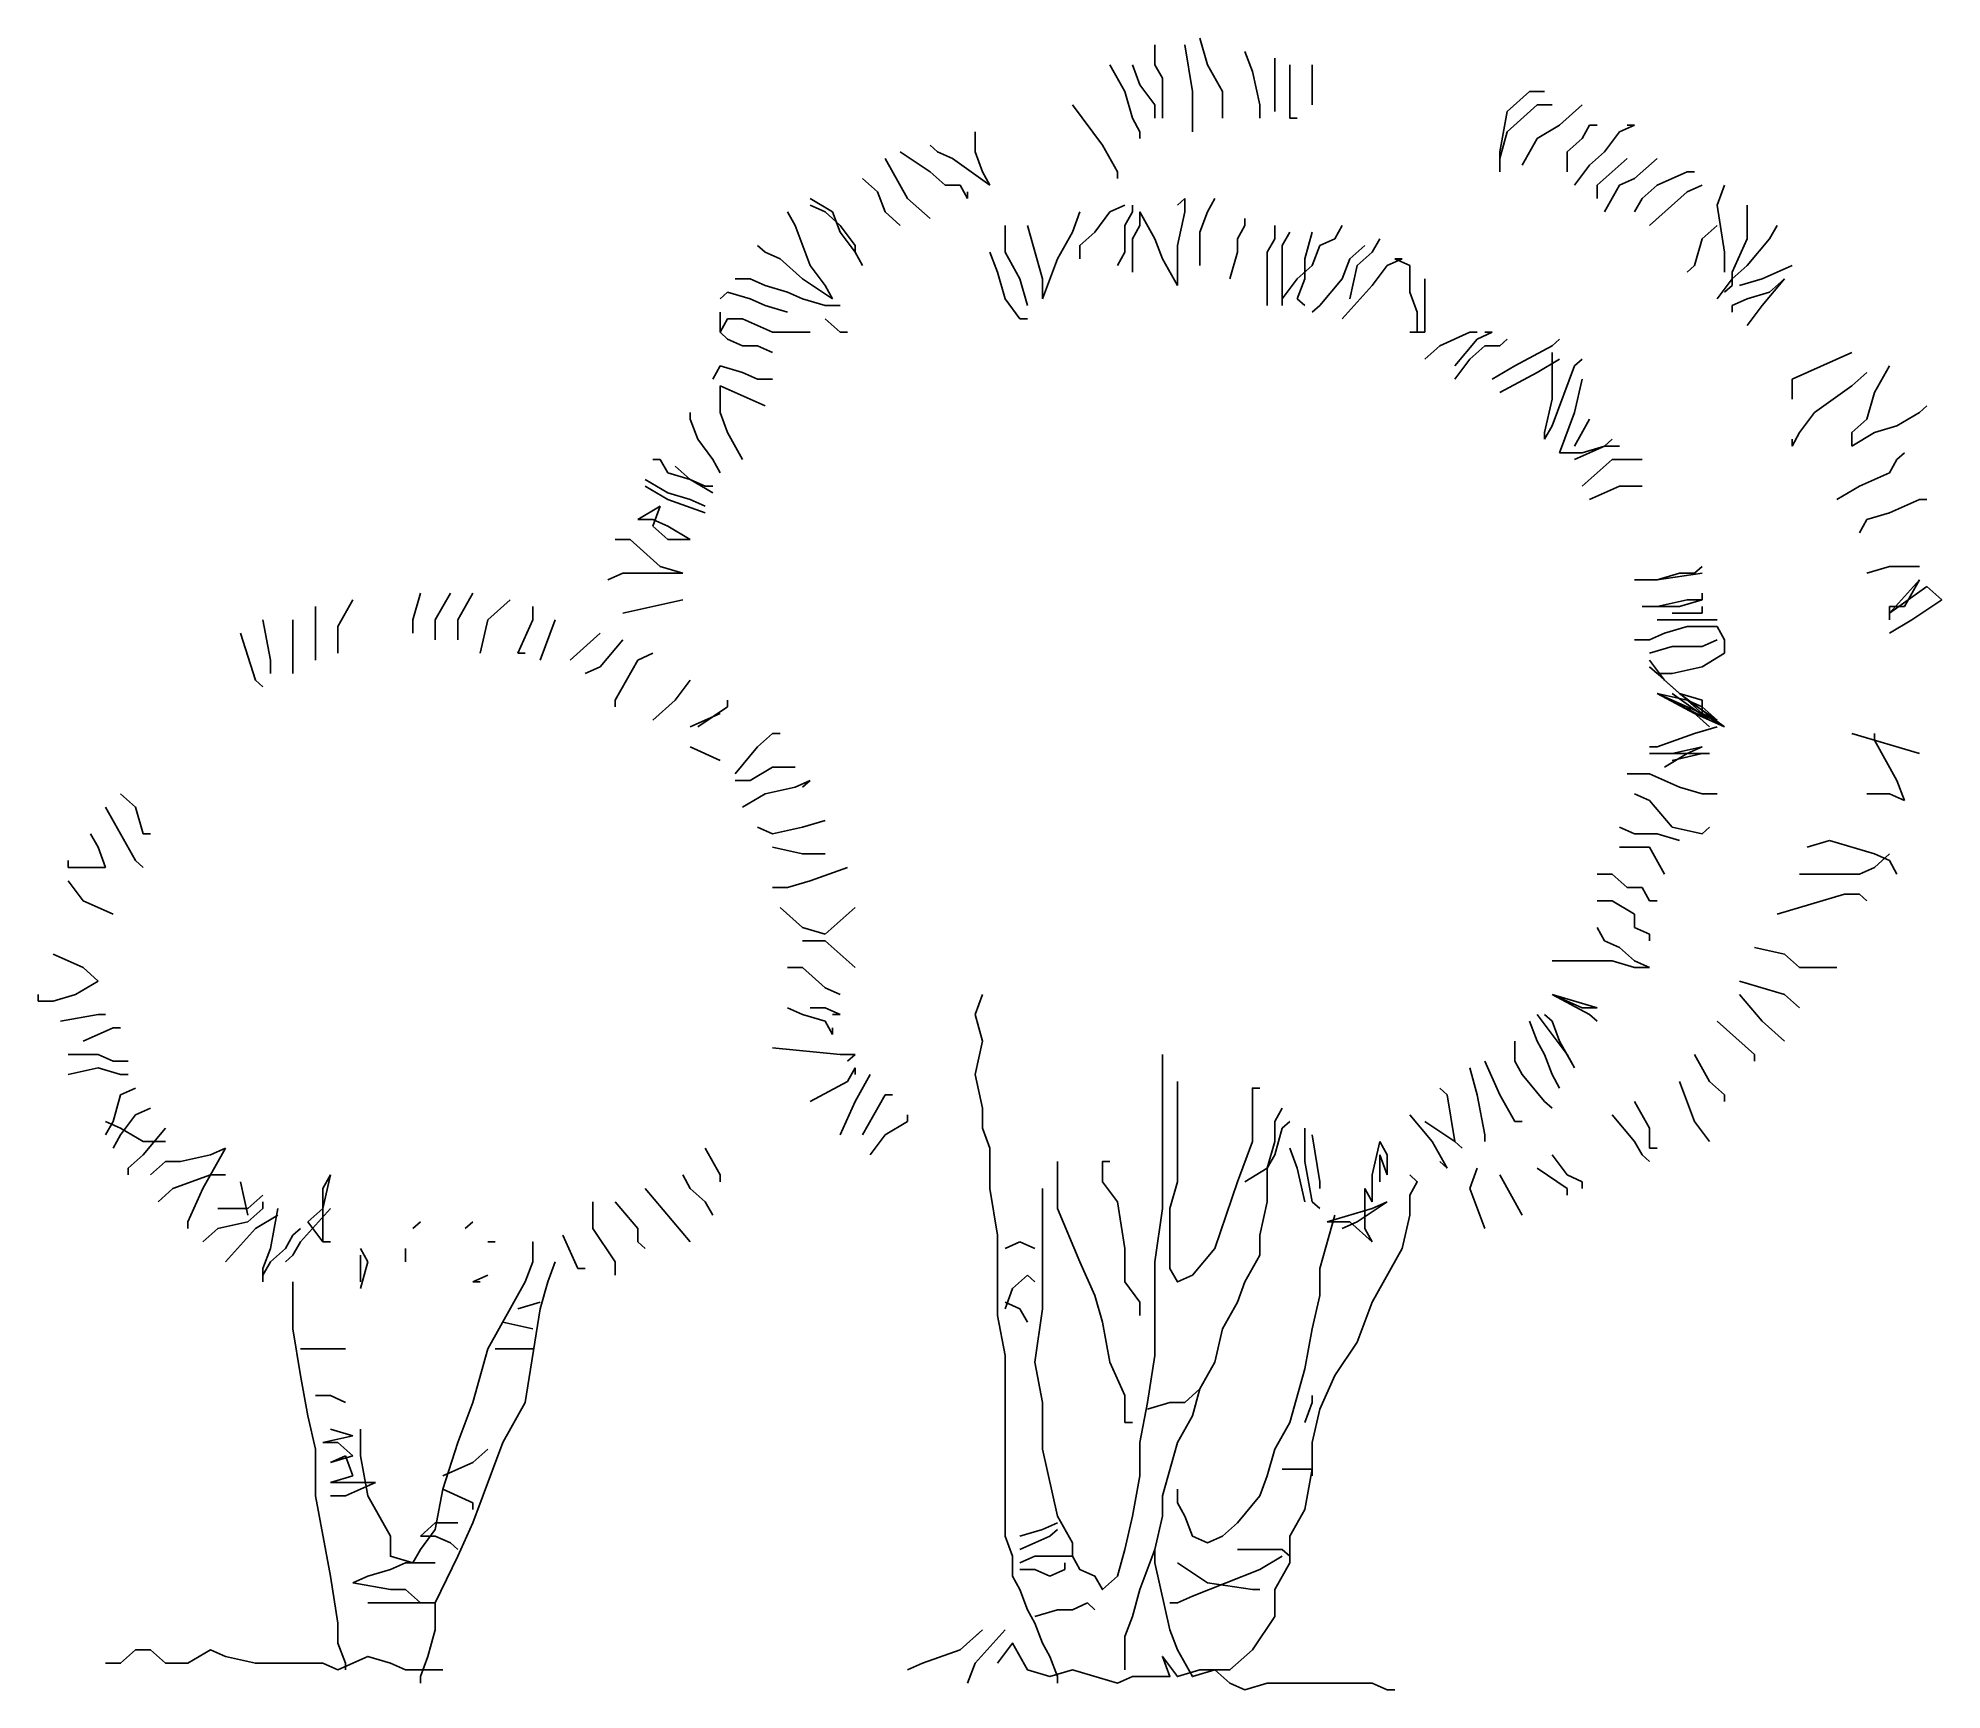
# Model space of a CAD drawing. Extents: x -0.269 to 0.533, y -0.007 to 0.688.
import ezdxf

# ---------------------------------------------------------------- set-up
doc = ezdxf.new("R2010")
doc.units = 0
doc.header["$LTSCALE"] = 100
doc.header["$MEASUREMENT"] = 0
doc.layers.add('ESC-50', color=1, linetype='CONTINUOUS')
doc.layers.add('P-ARVORE', color=2, linetype='CONTINUOUS')

msp = doc.modelspace()

# ---------------------------------------------------------------- linework, layer by layer
at = {"layer": 'ESC-50'}
for p, q in [((0.13846, 0.17875), (0.14477, 0.18157)), ((0.14477, 0.18157), (0.15108, 0.17875)), ((0.13846, 0.15341), (0.14161, 0.16186)), ((0.14161, 0.16186), (0.14792, 0.16749)), ((0.14792, 0.16749), (0.15108, 0.16468)), ((-0.06665, 0.15341), (-0.05719, 0.15623)), ((0.13846, 0.15623), (0.14477, 0.15341)), ((0.14477, 0.15341), (0.14792, 0.14778)), ((-0.07297, 0.14778), (-0.06034, 0.14496)), ((-0.15816, 0.13652), (-0.13923, 0.13652)), ((-0.13923, 0.13652), (-0.14239, 0.13652)), ((-0.07612, 0.13652), (-0.06034, 0.13652)), ((-0.15185, 0.11681), (-0.14554, 0.11681)), ((-0.14554, 0.11681), (-0.13923, 0.11399)), ((0.19841, 0.11117), (0.20788, 0.11399)), ((0.20788, 0.11399), (0.21419, 0.11399)), ((0.21419, 0.11399), (0.2205, 0.11962)), ((0.26468, 0.10554), (0.26783, 0.11399)), ((0.26783, 0.11399), (0.26783, 0.11681)), ((-0.1487, 0.09709), (-0.13608, 0.09991)), ((-0.14239, 0.09709), (-0.1487, 0.09709)), ((-0.13608, 0.09991), (-0.14554, 0.10273)), ((-0.13608, 0.09146), (-0.14239, 0.09709)), ((-0.14554, 0.08865), (-0.13608, 0.09146)), ((-0.13923, 0.09146), (-0.14554, 0.08865)), ((-0.13608, 0.08301), (-0.13923, 0.09146)), ((-0.09821, 0.08301), (-0.08559, 0.08865)), ((-0.08559, 0.08865), (-0.07928, 0.09428)), ((-0.14554, 0.0802), (-0.13608, 0.08301)), ((-0.12661, 0.0802), (-0.14554, 0.0802)), ((-0.13923, 0.07457), (-0.12661, 0.0802)), ((-0.14554, 0.07457), (-0.13923, 0.07457)), ((-0.09821, 0.07738), (-0.08559, 0.07175)), ((-0.08559, 0.07175), (-0.08559, 0.06894)), ((-0.10768, 0.05767), (-0.10137, 0.0633)), ((-0.10768, 0.05767), (-0.10137, 0.05767)), ((-0.10137, 0.0633), (-0.0919, 0.0633)), ((-0.10137, 0.05767), (-0.09505, 0.05486)), ((0.14477, 0.05767), (0.15423, 0.06049)), ((0.14477, 0.05204), (0.15739, 0.05767)), ((0.15423, 0.06049), (0.16054, 0.0633)), ((0.15739, 0.05767), (0.16054, 0.06049)), ((-0.09505, 0.05486), (-0.0919, 0.05204)), ((0.14477, 0.04641), (0.15108, 0.04922)), ((0.15108, 0.04922), (0.16686, 0.04922)), ((0.23628, 0.05204), (0.25521, 0.05204)), ((-0.12976, 0.04078), (-0.13608, 0.03796)), ((-0.1203, 0.04359), (-0.12976, 0.04078)), ((-0.11399, 0.04641), (-0.1203, 0.04359)), ((-0.10137, 0.04641), (-0.11399, 0.04641)), ((0.14477, 0.04359), (0.15108, 0.04359)), ((0.15108, 0.04359), (0.15739, 0.04078)), ((0.15739, 0.04078), (0.1637, 0.04359)), ((0.1637, 0.04359), (0.1637, 0.04641)), ((0.24574, 0.04359), (0.21734, 0.03233)), ((-0.13608, 0.03796), (-0.1203, 0.03514)), ((-0.1203, 0.03514), (-0.11399, 0.03514)), ((-0.11399, 0.03514), (-0.10768, 0.02951)), ((0.22366, 0.03796), (0.24259, 0.03514)), ((0.24259, 0.03514), (0.24574, 0.03514)), ((-0.10137, 0.02951), (-0.12976, 0.02951)), ((-0.10768, 0.02951), (-0.10137, 0.02951)), ((0.15108, 0.02388), (0.16054, 0.0267)), ((0.16054, 0.0267), (0.16686, 0.0267)), ((0.16686, 0.0267), (0.17317, 0.02951))]:
    msp.add_line(p, q, dxfattribs=at)
at = {"layer": 'P-ARVORE'}
for p, q in [((0.20157, 0.68561), (0.20157, 0.67716)), ((0.21419, 0.68561), (0.21734, 0.6659)), ((0.2205, 0.68843), (0.22366, 0.67716)), ((0.23943, 0.6828), (0.24259, 0.67435)), ((0.18263, 0.67716), (0.18894, 0.6659)), ((0.1921, 0.67716), (0.19526, 0.66872)), ((0.20157, 0.67716), (0.20472, 0.67153)), ((0.22366, 0.67716), (0.22997, 0.6659)), ((0.24259, 0.67435), (0.24574, 0.66027)), ((0.25206, 0.67998), (0.25206, 0.65745)), ((0.25837, 0.67716), (0.25837, 0.65464)), ((0.26783, 0.67716), (0.26783, 0.66027)), ((0.18894, 0.6659), (0.1921, 0.65464)), ((0.19526, 0.66872), (0.20157, 0.66027)), ((0.20472, 0.67153), (0.20472, 0.65464)), ((0.21734, 0.6659), (0.21734, 0.64901)), ((0.22997, 0.6659), (0.22997, 0.65464)), ((0.35934, 0.6659), (0.34988, 0.65745)), ((0.36565, 0.6659), (0.35934, 0.6659)), ((0.16686, 0.66027), (0.17948, 0.64337)), ((0.20157, 0.66027), (0.20157, 0.65464)), ((0.24574, 0.66027), (0.24574, 0.65464)), ((0.34988, 0.65745), (0.34672, 0.64056)), ((0.3625, 0.66027), (0.34988, 0.64901)), ((0.36881, 0.66027), (0.3625, 0.66027)), ((0.37197, 0.65182), (0.38143, 0.66027)), ((0.1921, 0.65464), (0.19526, 0.64901)), ((0.25837, 0.65464), (0.26152, 0.65464)), ((0.3625, 0.64619), (0.37197, 0.65182)), ((0.38143, 0.64619), (0.38459, 0.65182)), ((0.38459, 0.65182), (0.38774, 0.65182)), ((0.39721, 0.64901), (0.40352, 0.65182)), ((0.40352, 0.65182), (0.40037, 0.65182)), ((0.11006, 0.64056), (0.1069, 0.64337)), ((0.12583, 0.64901), (0.12583, 0.64056)), ((0.17948, 0.64337), (0.18579, 0.63211)), ((0.19526, 0.64901), (0.19526, 0.64619)), ((0.34988, 0.64901), (0.34672, 0.63774)), ((0.35619, 0.63493), (0.3625, 0.64619)), ((0.37512, 0.64056), (0.38143, 0.64619)), ((0.3909, 0.64056), (0.39721, 0.64901)), ((0.08797, 0.63774), (0.09743, 0.62085)), ((0.09428, 0.64056), (0.1069, 0.63211)), ((0.11637, 0.63774), (0.11006, 0.64056)), ((0.13214, 0.62648), (0.11637, 0.63774)), ((0.12583, 0.64056), (0.12899, 0.63211)), ((0.34672, 0.64056), (0.34672, 0.63211)), ((0.34672, 0.63774), (0.34672, 0.63211)), ((0.37512, 0.63211), (0.37512, 0.64056)), ((0.37828, 0.62648), (0.38459, 0.63493)), ((0.38459, 0.63493), (0.3909, 0.64056)), ((0.38774, 0.62648), (0.40037, 0.63774)), ((0.40352, 0.62929), (0.41299, 0.63774)), ((0.0785, 0.62929), (0.08481, 0.62366)), ((0.1069, 0.63211), (0.11321, 0.62648)), ((0.11321, 0.62648), (0.11952, 0.62648)), ((0.11952, 0.62648), (0.12268, 0.62085)), ((0.12899, 0.63211), (0.13214, 0.62648)), ((0.18579, 0.63211), (0.18579, 0.62929)), ((0.38774, 0.62085), (0.38774, 0.62648)), ((0.3909, 0.61522), (0.39721, 0.62648)), ((0.39721, 0.62648), (0.40352, 0.62929)), ((0.40668, 0.62085), (0.41299, 0.62648)), ((0.41299, 0.62648), (0.42561, 0.63211)), ((0.42561, 0.63211), (0.42877, 0.63211)), ((0.42561, 0.62366), (0.43192, 0.62648)), ((0.44139, 0.62648), (0.43823, 0.61803)), ((0.05641, 0.62085), (0.06588, 0.61522)), ((0.05641, 0.61803), (0.06272, 0.61522)), ((0.08481, 0.62366), (0.08797, 0.61522)), ((0.09743, 0.62085), (0.1069, 0.6124)), ((0.12268, 0.62085), (0.12268, 0.62366)), ((0.18263, 0.61522), (0.18894, 0.61803)), ((0.1921, 0.61522), (0.1921, 0.61803)), ((0.21419, 0.62085), (0.21103, 0.61803)), ((0.21419, 0.61522), (0.21419, 0.62085)), ((0.22366, 0.61522), (0.22681, 0.62085)), ((0.40352, 0.61522), (0.40668, 0.62085)), ((0.40983, 0.60958), (0.42561, 0.62366)), ((0.43823, 0.61803), (0.44139, 0.59832)), ((0.45085, 0.61803), (0.45085, 0.60395)), ((0.04695, 0.61522), (0.0501, 0.60958)), ((0.0501, 0.60958), (0.05641, 0.59269)), ((0.06272, 0.61522), (0.06903, 0.60958)), ((0.06588, 0.61522), (0.06903, 0.60677)), ((0.06903, 0.60958), (0.07534, 0.60114)), ((0.08797, 0.61522), (0.09428, 0.60958)), ((0.13846, 0.60958), (0.13846, 0.59832)), ((0.14792, 0.60958), (0.15423, 0.58706)), ((0.16686, 0.60677), (0.17001, 0.61522)), ((0.17632, 0.60677), (0.18263, 0.61522)), ((0.18894, 0.60958), (0.1921, 0.61522)), ((0.18894, 0.59832), (0.18894, 0.60958)), ((0.1921, 0.60395), (0.19526, 0.60958)), ((0.19526, 0.61522), (0.20157, 0.60395)), ((0.19526, 0.60958), (0.19526, 0.61522)), ((0.21103, 0.60114), (0.21419, 0.61522)), ((0.2205, 0.60677), (0.22366, 0.61522)), ((0.23628, 0.60395), (0.23943, 0.60958)), ((0.23943, 0.60958), (0.23943, 0.6124)), ((0.25206, 0.60395), (0.25206, 0.60958)), ((0.2773, 0.60395), (0.28045, 0.60958)), ((0.43823, 0.60958), (0.43192, 0.60395)), ((0.46032, 0.60395), (0.46348, 0.60958)), ((0.03748, 0.59832), (0.03432, 0.60114)), ((0.06903, 0.60677), (0.07534, 0.59832)), ((0.07534, 0.60114), (0.07534, 0.59832)), ((0.16054, 0.5955), (0.16686, 0.60677)), ((0.17001, 0.60114), (0.17632, 0.60677)), ((0.17001, 0.5955), (0.17001, 0.60114)), ((0.1921, 0.58987), (0.1921, 0.60395)), ((0.20157, 0.60395), (0.20472, 0.5955)), ((0.21103, 0.58424), (0.21103, 0.60114)), ((0.2205, 0.59269), (0.2205, 0.60677)), ((0.23628, 0.59832), (0.23628, 0.60395)), ((0.2489, 0.59832), (0.25206, 0.60395)), ((0.25521, 0.60114), (0.25837, 0.60677)), ((0.25521, 0.57579), (0.25521, 0.60114)), ((0.26783, 0.60677), (0.26468, 0.5955)), ((0.26783, 0.59269), (0.27099, 0.60114)), ((0.27099, 0.60114), (0.2773, 0.60395)), ((0.28992, 0.60114), (0.28361, 0.5955)), ((0.29308, 0.59832), (0.29623, 0.60395)), ((0.43192, 0.60395), (0.42877, 0.59269)), ((0.45085, 0.60395), (0.44454, 0.58987)), ((0.45085, 0.59269), (0.46032, 0.60395)), ((0.04379, 0.5955), (0.03748, 0.59832)), ((0.05326, 0.58706), (0.04379, 0.5955)), ((0.07534, 0.59832), (0.0785, 0.59269)), ((0.13214, 0.59832), (0.1353, 0.58987)), ((0.13846, 0.59832), (0.14477, 0.58706)), ((0.15423, 0.57861), (0.16054, 0.5955)), ((0.18579, 0.59269), (0.18894, 0.59832)), ((0.20472, 0.5955), (0.21103, 0.58424)), ((0.23312, 0.58706), (0.23628, 0.59832)), ((0.2489, 0.57579), (0.2489, 0.59832)), ((0.26468, 0.5955), (0.26468, 0.58706)), ((0.28361, 0.5955), (0.28045, 0.58706)), ((0.28677, 0.59269), (0.29308, 0.59832)), ((0.29939, 0.59269), (0.3057, 0.5955)), ((0.30254, 0.5955), (0.30885, 0.59269)), ((0.3057, 0.5955), (0.30254, 0.5955)), ((0.44139, 0.59832), (0.44139, 0.58987)), ((0.02486, 0.58706), (0.03117, 0.58706)), ((0.03117, 0.58706), (0.03748, 0.58424)), ((0.06588, 0.57861), (0.05326, 0.58706)), ((0.05641, 0.59269), (0.06272, 0.58424)), ((0.1353, 0.58987), (0.13846, 0.57861)), ((0.14477, 0.58706), (0.14792, 0.57579)), ((0.15423, 0.58706), (0.15423, 0.57861)), ((0.25521, 0.57861), (0.26152, 0.58706)), ((0.26152, 0.58706), (0.26783, 0.59269)), ((0.26468, 0.58706), (0.26152, 0.57861)), ((0.28045, 0.58706), (0.27099, 0.57579)), ((0.28361, 0.57861), (0.28677, 0.59269)), ((0.29308, 0.58424), (0.29939, 0.59269)), ((0.30885, 0.59269), (0.30885, 0.58143)), ((0.31517, 0.58706), (0.31517, 0.56453)), ((0.42877, 0.59269), (0.42561, 0.58987)), ((0.43823, 0.57861), (0.44454, 0.58706)), ((0.44454, 0.58706), (0.45085, 0.59269)), ((0.44454, 0.58987), (0.44454, 0.58424)), ((0.4477, 0.58424), (0.45716, 0.58706)), ((0.45716, 0.58706), (0.46979, 0.59269)), ((0.45716, 0.57579), (0.46663, 0.58706)), ((0.46663, 0.58706), (0.46032, 0.58143)), ((0.0217, 0.58143), (0.01855, 0.57861)), ((0.03117, 0.57861), (0.0217, 0.58143)), ((0.03748, 0.57579), (0.03117, 0.57861)), ((0.03748, 0.58424), (0.04695, 0.58143)), ((0.04695, 0.58143), (0.05326, 0.57861)), ((0.05326, 0.57861), (0.06272, 0.57579)), ((0.06272, 0.58424), (0.06588, 0.57861)), ((0.13846, 0.57861), (0.14477, 0.57016)), ((0.26152, 0.57861), (0.26468, 0.57579)), ((0.28045, 0.57016), (0.29308, 0.58424)), ((0.30885, 0.58143), (0.31201, 0.57298)), ((0.44454, 0.58424), (0.44139, 0.58143)), ((0.45085, 0.57861), (0.44454, 0.57579)), ((0.46032, 0.58143), (0.45085, 0.57861)), ((0.01855, 0.57298), (0.01855, 0.56453)), ((0.01855, 0.56453), (0.0217, 0.57016)), ((0.0217, 0.57016), (0.02801, 0.57016)), ((0.02801, 0.57016), (0.04063, 0.56453)), ((0.04695, 0.57298), (0.03748, 0.57579)), ((0.06272, 0.57579), (0.06903, 0.57579)), ((0.06272, 0.57016), (0.06903, 0.56453)), ((0.14477, 0.57016), (0.14792, 0.57016)), ((0.27099, 0.57579), (0.26783, 0.57298)), ((0.31201, 0.57298), (0.31201, 0.56453)), ((0.44454, 0.57579), (0.44454, 0.57298)), ((0.45085, 0.56735), (0.45716, 0.57579)), ((0.0217, 0.56171), (0.01855, 0.56453)), ((0.02801, 0.5589), (0.0217, 0.56171)), ((0.04063, 0.56453), (0.05641, 0.56453)), ((0.06903, 0.56453), (0.07219, 0.56453)), ((0.31201, 0.56453), (0.30885, 0.56453)), ((0.31517, 0.56453), (0.31201, 0.56453)), ((0.32148, 0.5589), (0.3341, 0.56453)), ((0.32779, 0.55045), (0.33725, 0.56171)), ((0.3341, 0.56453), (0.33725, 0.56453)), ((0.33725, 0.56171), (0.34357, 0.56453)), ((0.34357, 0.56453), (0.34041, 0.56453)), ((0.34672, 0.5589), (0.34988, 0.56171)), ((0.36881, 0.5589), (0.37197, 0.56171)), ((0.03432, 0.5589), (0.02801, 0.5589)), ((0.04063, 0.55608), (0.03432, 0.5589)), ((0.31517, 0.55327), (0.32148, 0.5589)), ((0.32779, 0.54482), (0.3341, 0.55327)), ((0.3341, 0.55327), (0.34041, 0.5589)), ((0.34041, 0.5589), (0.34672, 0.5589)), ((0.35303, 0.55045), (0.36881, 0.5589)), ((0.3625, 0.54763), (0.37197, 0.55327)), ((0.36881, 0.55608), (0.36881, 0.53637)), ((0.37828, 0.55045), (0.38143, 0.55327)), ((0.46979, 0.54482), (0.49503, 0.55608)), ((0.01539, 0.54482), (0.01855, 0.55045)), ((0.01855, 0.55045), (0.02801, 0.54763)), ((0.02801, 0.54763), (0.03432, 0.54482)), ((0.34357, 0.54482), (0.35303, 0.55045)), ((0.34672, 0.53919), (0.3625, 0.54763)), ((0.36881, 0.52511), (0.37828, 0.55045)), ((0.50134, 0.54763), (0.49503, 0.542)), ((0.51081, 0.55045), (0.5045, 0.53919)), ((0.01855, 0.542), (0.01855, 0.53074)), ((0.03748, 0.53356), (0.01855, 0.542)), ((0.03432, 0.54482), (0.04063, 0.54482)), ((0.38143, 0.54482), (0.37828, 0.53074)), ((0.46979, 0.53637), (0.46979, 0.54482)), ((0.49503, 0.542), (0.47925, 0.53074)), ((0.5045, 0.53919), (0.50134, 0.52792)), ((0.00592, 0.52792), (0.00592, 0.53074)), ((0.01855, 0.53074), (0.0217, 0.52229)), ((0.36881, 0.53637), (0.36565, 0.52229)), ((0.37828, 0.53074), (0.37197, 0.51384)), ((0.47925, 0.53074), (0.47294, 0.52229)), ((0.51396, 0.52511), (0.52343, 0.53074)), ((0.52343, 0.53074), (0.52659, 0.53356)), ((0.00908, 0.51948), (0.00592, 0.52792)), ((0.0217, 0.52229), (0.02801, 0.51103)), ((0.36565, 0.51948), (0.36881, 0.52511)), ((0.36565, 0.52229), (0.36565, 0.51948)), ((0.38459, 0.52792), (0.37828, 0.51666)), ((0.47294, 0.52229), (0.46979, 0.51666)), ((0.50134, 0.52792), (0.49503, 0.52229)), ((0.49503, 0.51666), (0.5045, 0.52229)), ((0.49503, 0.52229), (0.49503, 0.51666)), ((0.5045, 0.52229), (0.51396, 0.52511)), ((0.01539, 0.51103), (0.00908, 0.51948)), ((0.37197, 0.51384), (0.38143, 0.51384)), ((0.3909, 0.51666), (0.37828, 0.51103)), ((0.38143, 0.51384), (0.3909, 0.51666)), ((0.3909, 0.51666), (0.39405, 0.51948)), ((0.39721, 0.51666), (0.3909, 0.51666)), ((0.46979, 0.51666), (0.46979, 0.51948)), ((0.51396, 0.51103), (0.51712, 0.51384)), ((-0.0067, 0.51103), (-0.00985, 0.51103)), ((-0.00354, 0.5054), (-0.0067, 0.51103)), ((0.00592, 0.50258), (-0.00354, 0.5054)), ((-0.00039, 0.50821), (0.00592, 0.50258)), ((0.01855, 0.5054), (0.01539, 0.51103)), ((0.38143, 0.49976), (0.39405, 0.51103)), ((0.39405, 0.51103), (0.40668, 0.51103)), ((0.40668, 0.51103), (0.40352, 0.51103)), ((0.49819, 0.49976), (0.51081, 0.5054)), ((0.51081, 0.5054), (0.51396, 0.51103)), ((-0.01301, 0.50258), (-0.00354, 0.49695)), ((-0.00354, 0.49413), (-0.01301, 0.49976)), ((-0.00354, 0.49695), (0.00592, 0.49413)), ((0.01539, 0.49695), (0.00592, 0.50258)), ((0.00592, 0.50258), (0.01223, 0.49976)), ((0.01223, 0.49976), (0.01539, 0.49976)), ((0.39721, 0.49976), (0.38459, 0.49413)), ((0.40668, 0.49976), (0.39721, 0.49976)), ((0.48872, 0.49413), (0.49819, 0.49976)), ((-0.01617, 0.48569), (-0.0067, 0.49132)), ((-0.0067, 0.49132), (-0.00985, 0.48287)), ((0.01223, 0.4885), (-0.00354, 0.49413)), ((0.00592, 0.49413), (0.01223, 0.49132)), ((0.51081, 0.4885), (0.52343, 0.49413)), ((0.52343, 0.49413), (0.52659, 0.49413)), ((-0.01617, 0.48569), (-0.00985, 0.48569)), ((-0.00985, 0.48569), (-0.00354, 0.48287)), ((-0.00985, 0.48287), (-0.00354, 0.47724)), ((-0.00354, 0.48287), (0.00592, 0.47724)), ((0.49819, 0.48005), (0.50134, 0.48569)), ((0.50134, 0.48569), (0.51081, 0.4885)), ((-0.02563, 0.47724), (-0.01932, 0.47724)), ((-0.01932, 0.47724), (-0.0067, 0.46597)), ((-0.00354, 0.47724), (0.00592, 0.47724)), ((-0.0067, 0.46597), (0.00277, 0.46316)), ((0.42877, 0.46316), (0.43192, 0.46597)), ((0.50134, 0.46316), (0.51081, 0.46597)), ((0.51081, 0.46597), (0.52343, 0.46597)), ((-0.02248, 0.46316), (-0.02879, 0.46034)), ((0.00277, 0.46316), (-0.02248, 0.46316)), ((0.40352, 0.46034), (0.41299, 0.46034)), ((0.40668, 0.46034), (0.41299, 0.46034)), ((0.41299, 0.46034), (0.43192, 0.46316)), ((0.41299, 0.46034), (0.42245, 0.46316)), ((0.42245, 0.46316), (0.42877, 0.46316)), ((0.51081, 0.44626), (0.52343, 0.46034)), ((0.52659, 0.45753), (0.51081, 0.44626)), ((0.52343, 0.46034), (0.51712, 0.44908)), ((0.5329, 0.45189), (0.52659, 0.45753)), ((-0.15185, 0.44908), (-0.15185, 0.42655)), ((-0.13608, 0.45189), (-0.14239, 0.44063)), ((-0.10768, 0.45471), (-0.11083, 0.44345)), ((-0.09505, 0.45471), (-0.10137, 0.44345)), ((-0.08559, 0.45471), (-0.0919, 0.44345)), ((-0.06981, 0.45189), (-0.07928, 0.44345)), ((-0.06034, 0.44908), (-0.06034, 0.44345)), ((-0.02248, 0.44626), (0.00277, 0.45189)), ((0.40668, 0.44908), (0.41299, 0.44908)), ((0.40983, 0.44908), (0.42245, 0.44908)), ((0.41299, 0.44908), (0.42561, 0.45189)), ((0.42245, 0.44908), (0.43192, 0.45189)), ((0.42561, 0.45189), (0.43192, 0.45189)), ((0.43192, 0.45189), (0.43192, 0.45471)), ((0.43192, 0.44626), (0.43192, 0.44908)), ((0.51081, 0.44908), (0.51081, 0.44345)), ((0.51712, 0.44908), (0.51081, 0.44908)), ((0.52028, 0.44345), (0.5329, 0.45189)), ((-0.17394, 0.44345), (-0.17079, 0.42655)), ((-0.16132, 0.44345), (-0.16132, 0.42092)), ((-0.11083, 0.44345), (-0.11083, 0.43782)), ((-0.10137, 0.44345), (-0.10137, 0.435)), ((-0.0919, 0.44345), (-0.0919, 0.435)), ((-0.07928, 0.44345), (-0.08243, 0.42937)), ((-0.06034, 0.44345), (-0.06665, 0.42937)), ((-0.05088, 0.44345), (-0.05719, 0.42655)), ((0.41299, 0.44345), (0.43823, 0.44345)), ((0.4193, 0.44626), (0.43192, 0.44626)), ((0.51081, 0.43782), (0.52028, 0.44345)), ((-0.18341, 0.43782), (-0.1771, 0.4181)), ((-0.14239, 0.44063), (-0.14239, 0.42937)), ((-0.03194, 0.43782), (-0.04457, 0.42655)), ((-0.02248, 0.435), (-0.03194, 0.42374)), ((0.40352, 0.435), (0.40983, 0.435)), ((0.40983, 0.435), (0.41614, 0.43782)), ((0.41614, 0.43782), (0.42561, 0.44063)), ((0.42561, 0.44063), (0.43823, 0.44063)), ((0.43192, 0.43218), (0.43823, 0.435)), ((0.43823, 0.44063), (0.44139, 0.435)), ((0.44139, 0.435), (0.44139, 0.42937)), ((-0.17079, 0.42655), (-0.17079, 0.42092)), ((-0.06665, 0.42937), (-0.0635, 0.42937)), ((-0.01617, 0.42655), (-0.02563, 0.40966)), ((-0.00985, 0.42937), (-0.01617, 0.42655)), ((0.40983, 0.42937), (0.4193, 0.43218)), ((0.41614, 0.4181), (0.40983, 0.42655)), ((0.4193, 0.43218), (0.43192, 0.43218)), ((0.44139, 0.42937), (0.43192, 0.42374)), ((-0.1771, 0.4181), (-0.17394, 0.41529)), ((-0.03194, 0.42374), (-0.03825, 0.42092)), ((0.00592, 0.4181), (-0.00039, 0.40966)), ((0.40983, 0.42374), (0.42561, 0.40966)), ((0.41299, 0.42092), (0.40983, 0.42374)), ((0.4193, 0.42092), (0.41299, 0.42092)), ((0.43192, 0.40402), (0.41614, 0.4181)), ((0.43192, 0.42374), (0.4193, 0.42092)), ((-0.02563, 0.40966), (-0.02563, 0.40684)), ((-0.00039, 0.40966), (-0.00985, 0.40121)), ((0.0217, 0.40684), (0.0217, 0.40966)), ((0.41299, 0.41247), (0.42561, 0.40684)), ((0.43508, 0.40121), (0.41299, 0.41247)), ((0.41299, 0.41247), (0.42877, 0.40402)), ((0.42561, 0.40966), (0.41299, 0.41247)), ((0.4193, 0.41247), (0.43508, 0.40121)), ((0.43508, 0.40121), (0.4193, 0.41247)), ((0.4193, 0.40966), (0.43823, 0.40121)), ((0.42561, 0.40684), (0.4193, 0.40966)), ((0.42245, 0.41247), (0.43192, 0.40966)), ((0.44139, 0.39839), (0.42245, 0.41247)), ((0.43823, 0.40121), (0.42561, 0.40966)), ((0.42561, 0.40966), (0.43192, 0.40684)), ((0.43192, 0.40966), (0.43192, 0.40402)), ((0.01855, 0.40402), (0.00592, 0.39839)), ((0.00908, 0.39839), (0.0217, 0.40684)), ((0.42561, 0.40684), (0.43192, 0.40402)), ((0.43823, 0.40121), (0.42561, 0.40684)), ((0.43508, 0.39839), (0.42561, 0.40684)), ((0.42561, 0.40684), (0.43508, 0.39839)), ((0.42877, 0.40402), (0.44139, 0.39839)), ((0.44139, 0.39839), (0.42877, 0.40402)), ((0.42877, 0.40402), (0.43508, 0.40121)), ((0.43192, 0.40684), (0.43823, 0.40121)), ((0.43192, 0.40402), (0.44139, 0.39839)), ((0.03432, 0.38995), (0.04063, 0.39558)), ((0.04063, 0.39558), (0.04379, 0.39558)), ((0.42877, 0.39558), (0.41299, 0.38995)), ((0.43823, 0.39839), (0.42877, 0.39558)), ((0.49503, 0.39558), (0.52343, 0.38713)), ((0.5045, 0.39276), (0.5045, 0.39558)), ((0.51396, 0.37587), (0.5045, 0.39276)), ((0.00592, 0.38995), (0.01855, 0.38431)), ((0.02486, 0.37868), (0.03432, 0.38995)), ((0.41299, 0.38995), (0.40983, 0.38995)), ((0.40983, 0.38713), (0.42561, 0.38713)), ((0.41614, 0.3815), (0.42561, 0.38713)), ((0.42561, 0.38713), (0.41614, 0.3815)), ((0.43192, 0.38995), (0.4193, 0.38713)), ((0.43192, 0.38713), (0.4193, 0.38431)), ((0.4193, 0.38713), (0.43192, 0.38713)), ((0.42561, 0.38713), (0.43192, 0.38995)), ((0.42561, 0.38713), (0.43192, 0.38995)), ((0.43508, 0.38713), (0.42561, 0.38713)), ((0.03117, 0.37587), (0.04063, 0.3815)), ((0.04063, 0.3815), (0.0501, 0.3815)), ((0.40037, 0.37868), (0.40983, 0.37868)), ((0.40983, 0.37868), (0.42245, 0.37305)), ((-0.2339, 0.37023), (-0.22759, 0.3646)), ((0.02486, 0.37587), (0.03117, 0.37587)), ((0.02801, 0.3646), (0.03748, 0.37023)), ((0.03748, 0.37023), (0.0501, 0.37305)), ((0.0501, 0.37305), (0.05641, 0.37587)), ((0.05641, 0.37587), (0.05326, 0.37305)), ((0.40352, 0.37023), (0.40983, 0.36742)), ((0.42245, 0.37305), (0.43192, 0.37023)), ((0.43192, 0.37023), (0.43823, 0.37023)), ((0.50134, 0.37023), (0.51081, 0.37023)), ((0.51081, 0.37023), (0.51712, 0.36742)), ((0.51712, 0.36742), (0.51396, 0.37587)), ((-0.24021, 0.3646), (-0.22759, 0.34208)), ((-0.22759, 0.3646), (-0.22443, 0.35334)), ((0.40983, 0.36742), (0.4193, 0.35615)), ((-0.24652, 0.35334), (-0.24336, 0.34771)), ((-0.22443, 0.35334), (-0.22128, 0.35334)), ((0.03432, 0.35615), (0.04063, 0.35334)), ((0.04063, 0.35334), (0.05326, 0.35615)), ((0.05326, 0.35615), (0.06272, 0.35897)), ((0.40352, 0.35334), (0.39721, 0.35615)), ((0.41299, 0.35334), (0.40352, 0.35334)), ((0.42245, 0.35052), (0.41299, 0.35334)), ((0.4193, 0.35615), (0.43192, 0.35334)), ((0.43192, 0.35334), (0.43508, 0.35615)), ((-0.24336, 0.34771), (-0.24021, 0.33926)), ((0.04063, 0.34771), (0.05326, 0.34489)), ((0.05326, 0.34489), (0.06272, 0.34489)), ((0.39721, 0.34771), (0.40983, 0.34771)), ((0.40983, 0.34771), (0.41614, 0.33644)), ((0.4761, 0.34771), (0.48556, 0.35052)), ((0.48556, 0.35052), (0.5045, 0.34489)), ((0.5045, 0.34489), (0.51081, 0.34208)), ((0.5045, 0.33926), (0.51081, 0.34489)), ((-0.25599, 0.33926), (-0.25599, 0.34208)), ((-0.24021, 0.33926), (-0.25599, 0.33926)), ((-0.22759, 0.34208), (-0.22443, 0.33926)), ((0.05641, 0.33363), (0.07219, 0.33926)), ((0.49819, 0.33644), (0.5045, 0.33926)), ((0.51081, 0.34208), (0.51396, 0.33644)), ((-0.25599, 0.33363), (-0.24968, 0.32518)), ((0.04063, 0.33081), (0.04695, 0.33081)), ((0.04695, 0.33081), (0.05641, 0.33363)), ((0.38774, 0.33644), (0.39405, 0.33644)), ((0.39405, 0.33644), (0.40037, 0.33081)), ((0.40037, 0.33081), (0.40668, 0.33081)), ((0.40668, 0.33081), (0.40983, 0.32518)), ((0.47294, 0.33644), (0.49819, 0.33644)), ((-0.24968, 0.32518), (-0.23705, 0.31955)), ((0.04379, 0.32236), (0.05326, 0.31392)), ((0.06272, 0.3111), (0.07534, 0.32236)), ((0.38774, 0.32518), (0.39405, 0.32518)), ((0.39405, 0.32518), (0.40352, 0.31955)), ((0.40983, 0.32518), (0.41299, 0.32518)), ((0.46348, 0.31955), (0.49188, 0.328)), ((0.49188, 0.328), (0.49819, 0.328)), ((0.49819, 0.328), (0.50134, 0.32518)), ((0.05326, 0.31392), (0.06272, 0.3111)), ((0.38774, 0.31392), (0.3909, 0.30828)), ((0.40352, 0.31955), (0.40352, 0.31392)), ((0.40352, 0.31392), (0.40983, 0.3111)), ((0.05326, 0.30828), (0.06272, 0.30828)), ((0.06272, 0.30828), (0.07534, 0.29702)), ((0.3909, 0.30828), (0.39721, 0.30547)), ((0.39721, 0.30547), (0.40352, 0.29984)), ((0.40983, 0.3111), (0.40983, 0.30828)), ((0.45401, 0.30547), (0.46663, 0.30265)), ((-0.2623, 0.30265), (-0.24968, 0.29702)), ((-0.24968, 0.29702), (-0.24336, 0.29139)), ((0.04695, 0.29702), (0.05326, 0.29702)), ((0.05326, 0.29702), (0.06272, 0.28857)), ((0.39405, 0.29984), (0.36881, 0.29984)), ((0.40352, 0.29702), (0.39405, 0.29984)), ((0.40352, 0.29984), (0.40983, 0.29702)), ((0.40983, 0.29702), (0.40352, 0.29702)), ((0.46663, 0.30265), (0.47294, 0.29702)), ((0.47294, 0.29702), (0.48872, 0.29702)), ((-0.24336, 0.29139), (-0.25283, 0.28576)), ((0.06272, 0.28857), (0.06903, 0.28576)), ((0.4477, 0.29139), (0.46663, 0.28576)), ((-0.26861, 0.28294), (-0.26861, 0.28576)), ((-0.2623, 0.28294), (-0.26861, 0.28294)), ((-0.25283, 0.28576), (-0.2623, 0.28294)), ((0.36881, 0.28576), (0.38459, 0.27731)), ((0.38774, 0.28013), (0.36881, 0.28576)), ((0.36881, 0.28576), (0.38143, 0.28013)), ((0.4477, 0.28576), (0.45716, 0.27449)), ((0.46663, 0.28576), (0.47294, 0.28013)), ((-0.25914, 0.27449), (-0.24336, 0.27731)), ((-0.24336, 0.27731), (-0.24021, 0.27731)), ((0.04695, 0.28013), (0.05326, 0.27731)), ((0.05326, 0.27731), (0.06272, 0.27449)), ((0.05641, 0.28013), (0.06272, 0.28013)), ((0.06272, 0.28013), (0.06903, 0.27731)), ((0.06272, 0.27449), (0.06588, 0.26886)), ((0.06903, 0.27731), (0.06588, 0.27731)), ((0.35934, 0.27449), (0.3625, 0.26605)), ((0.3625, 0.27731), (0.37512, 0.26042)), ((0.36881, 0.27449), (0.36565, 0.27731)), ((0.37197, 0.26605), (0.36881, 0.27449)), ((0.38143, 0.28013), (0.38774, 0.28013)), ((0.38459, 0.27731), (0.38774, 0.27449)), ((0.43823, 0.27449), (0.45401, 0.26042)), ((0.45716, 0.27449), (0.46663, 0.26605)), ((-0.24968, 0.26605), (-0.23705, 0.27168)), ((-0.23705, 0.27168), (-0.2339, 0.27168)), ((0.06588, 0.26886), (0.06588, 0.27168)), ((0.35303, 0.26605), (0.35303, 0.2576)), ((0.3625, 0.26605), (0.36565, 0.26042)), ((0.37828, 0.25478), (0.37197, 0.26605)), ((-0.25599, 0.26042), (-0.24336, 0.26042)), ((-0.24336, 0.26042), (-0.23705, 0.2576)), ((-0.23705, 0.2576), (-0.23074, 0.2576)), ((0.04063, 0.26323), (0.06903, 0.26042)), ((0.06903, 0.26042), (0.07534, 0.26042)), ((0.07534, 0.26042), (0.07219, 0.2576)), ((0.34041, 0.2576), (0.34672, 0.24352)), ((0.35303, 0.2576), (0.35619, 0.25197)), ((0.36565, 0.26042), (0.36881, 0.25197)), ((0.37512, 0.26042), (0.37828, 0.25478)), ((0.42877, 0.26042), (0.43508, 0.24915)), ((0.45401, 0.26042), (0.45401, 0.2576)), ((-0.25599, 0.25197), (-0.24336, 0.25478)), ((-0.24336, 0.25478), (-0.2339, 0.25197)), ((-0.2339, 0.25197), (-0.23074, 0.25197)), ((0.05641, 0.2407), (0.07219, 0.24915)), ((0.07219, 0.24915), (0.07534, 0.25478)), ((0.07534, 0.25478), (0.07534, 0.25197)), ((0.07534, 0.2407), (0.08166, 0.25197)), ((0.3341, 0.25478), (0.33725, 0.24352)), ((0.35619, 0.25197), (0.36565, 0.2407)), ((0.36881, 0.25197), (0.37197, 0.24634)), ((0.42245, 0.24915), (0.42877, 0.23226)), ((0.43508, 0.24915), (0.44139, 0.24352)), ((-0.23705, 0.23226), (-0.2339, 0.24352)), ((-0.2339, 0.24352), (-0.22759, 0.24634)), ((0.06903, 0.22662), (0.07534, 0.2407)), ((0.0785, 0.22662), (0.08797, 0.24352)), ((0.08797, 0.24352), (0.09112, 0.24352)), ((0.32463, 0.24352), (0.32148, 0.24634)), ((0.32779, 0.22381), (0.32463, 0.24352)), ((0.33725, 0.24352), (0.34041, 0.22662)), ((0.34672, 0.24352), (0.35303, 0.23226)), ((0.36565, 0.2407), (0.36881, 0.23789)), ((0.40352, 0.2407), (0.40983, 0.22944)), ((0.44139, 0.24352), (0.44139, 0.2407)), ((-0.22759, 0.23507), (-0.2339, 0.22662)), ((-0.22128, 0.23789), (-0.22759, 0.23507)), ((0.09743, 0.23226), (0.09743, 0.23507)), ((0.30885, 0.23507), (0.31832, 0.22381)), ((0.39405, 0.23507), (0.40352, 0.22381)), ((-0.24021, 0.23226), (-0.2339, 0.22944)), ((-0.24021, 0.22662), (-0.23705, 0.23226)), ((-0.2339, 0.22662), (-0.23705, 0.22099)), ((-0.2339, 0.22944), (-0.22443, 0.22381)), ((-0.21496, 0.22944), (-0.22443, 0.21818)), ((0.08166, 0.21818), (0.08797, 0.22662)), ((0.08797, 0.22662), (0.09743, 0.23226)), ((0.25206, 0.21818), (0.25521, 0.22944)), ((0.25521, 0.22944), (0.25837, 0.23226)), ((0.26468, 0.22944), (0.26468, 0.21536)), ((0.26783, 0.22662), (0.27099, 0.20691)), ((0.31517, 0.23226), (0.32779, 0.22381)), ((0.34041, 0.22662), (0.34041, 0.22381)), ((0.35303, 0.23226), (0.35619, 0.23226)), ((0.40983, 0.22944), (0.40983, 0.22099)), ((0.42877, 0.23226), (0.43508, 0.22381)), ((-0.22443, 0.21818), (-0.23074, 0.21255)), ((-0.22443, 0.22381), (-0.21496, 0.22381)), ((-0.20865, 0.21536), (-0.19603, 0.21818)), ((-0.18972, 0.22099), (-0.19919, 0.2041)), ((-0.19603, 0.21818), (-0.18972, 0.22099)), ((0.01223, 0.22099), (0.01855, 0.20973)), ((0.2489, 0.21255), (0.25206, 0.21818)), ((0.25837, 0.22099), (0.26152, 0.21255)), ((0.29308, 0.20973), (0.29623, 0.22381)), ((0.29623, 0.22381), (0.29939, 0.21818)), ((0.29623, 0.21818), (0.29623, 0.20691)), ((0.29939, 0.20973), (0.29623, 0.21818)), ((0.29939, 0.21818), (0.29939, 0.20973)), ((0.31832, 0.22381), (0.32463, 0.21255)), ((0.32779, 0.22381), (0.33094, 0.22099)), ((0.36881, 0.21818), (0.37512, 0.20973)), ((0.40352, 0.22381), (0.40668, 0.21818)), ((0.40668, 0.21818), (0.40983, 0.21536)), ((0.40983, 0.22099), (0.41299, 0.22099)), ((-0.23074, 0.21255), (-0.23074, 0.20973)), ((-0.22128, 0.20973), (-0.21496, 0.21536)), ((-0.21496, 0.21536), (-0.20865, 0.21536)), ((-0.21181, 0.2041), (-0.19603, 0.20973)), ((-0.19603, 0.20973), (-0.18972, 0.20973)), ((-0.14554, 0.20973), (-0.1487, 0.2041)), ((-0.1487, 0.19565), (-0.14554, 0.20973)), ((0.00277, 0.20973), (0.00592, 0.2041)), ((0.01855, 0.20973), (0.01855, 0.20691)), ((0.23943, 0.20691), (0.2489, 0.21255)), ((0.26152, 0.21255), (0.26468, 0.19847)), ((0.26468, 0.21536), (0.26783, 0.19847)), ((0.29308, 0.19847), (0.29308, 0.20973)), ((0.32463, 0.21255), (0.32148, 0.21536)), ((0.33725, 0.21255), (0.3341, 0.2041)), ((0.34672, 0.20973), (0.35619, 0.19283)), ((0.3625, 0.21255), (0.37512, 0.2041)), ((0.37512, 0.20973), (0.38143, 0.20691)), ((-0.21812, 0.19847), (-0.21181, 0.2041)), ((-0.19919, 0.2041), (-0.2055, 0.19002)), ((-0.18341, 0.20691), (-0.18025, 0.19283)), ((-0.18025, 0.19565), (-0.17394, 0.20128)), ((-0.1487, 0.2041), (-0.1487, 0.18157)), ((-0.01301, 0.2041), (0.00592, 0.18157)), ((0.00592, 0.2041), (0.01223, 0.19847)), ((0.27099, 0.20691), (0.27099, 0.2041)), ((0.28992, 0.2041), (0.29308, 0.19847)), ((0.28992, 0.1872), (0.28992, 0.2041)), ((0.3341, 0.2041), (0.34041, 0.1872)), ((0.37512, 0.2041), (0.37512, 0.20128)), ((0.38143, 0.20691), (0.38143, 0.2041)), ((-0.19288, 0.19565), (-0.18025, 0.19565)), ((-0.18025, 0.19002), (-0.17394, 0.19565)), ((-0.1771, 0.1872), (-0.16763, 0.19283)), ((-0.17394, 0.19565), (-0.17394, 0.19847)), ((-0.16763, 0.19565), (-0.17079, 0.17875)), ((-0.14554, 0.19565), (-0.15816, 0.18157)), ((-0.15501, 0.19002), (-0.1487, 0.19565)), ((-0.0351, 0.19847), (-0.0351, 0.1872)), ((-0.02563, 0.19847), (-0.01617, 0.1872)), ((0.01223, 0.19847), (0.01539, 0.19283)), ((0.26783, 0.19847), (0.27099, 0.19565)), ((0.29308, 0.19565), (0.27414, 0.19002)), ((0.28677, 0.19002), (0.29939, 0.19847)), ((0.29939, 0.19847), (0.29308, 0.19565)), ((-0.2055, 0.19002), (-0.2055, 0.1872)), ((-0.19919, 0.18157), (-0.19288, 0.1872)), ((-0.19288, 0.1872), (-0.18025, 0.19002)), ((-0.18972, 0.17312), (-0.1771, 0.1872)), ((-0.16448, 0.17875), (-0.16132, 0.18439)), ((-0.16132, 0.18439), (-0.15816, 0.1872)), ((-0.1487, 0.18157), (-0.15501, 0.19002)), ((-0.11083, 0.1872), (-0.10768, 0.19002)), ((-0.08874, 0.1872), (-0.08559, 0.19002)), ((-0.04772, 0.18439), (-0.04141, 0.17031)), ((-0.0351, 0.1872), (-0.02563, 0.17312)), ((-0.01617, 0.1872), (-0.01617, 0.18157)), ((0.27414, 0.19002), (0.28361, 0.19002)), ((0.28045, 0.1872), (0.28677, 0.19002)), ((0.28361, 0.19002), (0.29308, 0.18157)), ((0.29308, 0.18157), (0.28992, 0.1872)), ((-0.17079, 0.17875), (-0.17394, 0.17031)), ((-0.17079, 0.17312), (-0.16448, 0.17875)), ((-0.15816, 0.18157), (-0.16132, 0.17594)), ((-0.1487, 0.18157), (-0.14554, 0.18157)), ((-0.13292, 0.17875), (-0.12976, 0.17312)), ((-0.11399, 0.17875), (-0.11399, 0.17312)), ((-0.11399, 0.17312), (-0.11399, 0.17875)), ((-0.07612, 0.18157), (-0.07928, 0.18157)), ((-0.01617, 0.18157), (-0.01301, 0.17875)), ((-0.17394, 0.16749), (-0.17079, 0.17312)), ((-0.17394, 0.17031), (-0.17394, 0.16468)), ((-0.16132, 0.17594), (-0.16448, 0.17312)), ((-0.13292, 0.17594), (-0.13292, 0.16468)), ((-0.12976, 0.17312), (-0.13292, 0.16186)), ((-0.04141, 0.17031), (-0.03825, 0.17031)), ((-0.02563, 0.17312), (-0.02563, 0.16749)), ((-0.17394, 0.16468), (-0.17394, 0.16749)), ((-0.07928, 0.16749), (-0.08559, 0.16468)), ((-0.08559, 0.16468), (-0.08243, 0.16468)), ((0.25521, 0.04922), (0.24574, 0.04359)), ((0.25521, 0.05204), (0.25837, 0.04922)), ((0.21103, 0.04641), (0.22366, 0.03796)), ((0.21734, 0.03233), (0.21103, 0.02951)), ((0.17317, 0.02951), (0.17632, 0.0267)), ((0.21103, 0.02951), (0.20788, 0.02951)), ((0.11952, 0.0098), (0.12899, 0.01825)), ((0.12583, 0.00417), (0.13846, 0.01825)), ((0.12899, 0.01825), (0.12583, 0.01543)), ((0.10374, 0.00417), (0.11952, 0.0098)), ((0.09743, 0.00135), (0.10374, 0.00417)), ((0.12268, -0.00428), (0.12583, 0.00417))]:
    msp.add_line(p, q, dxfattribs=at)
for points in [[(0.12899, 0.28576), (0.12583, 0.27731), (0.12899, 0.26605), (0.12583, 0.25197), (0.12899, 0.23789), (0.12899, 0.22944), (0.13214, 0.22099), (0.13214, 0.2041), (0.1353, 0.18439), (0.1353, 0.1506), (0.13846, 0.1337), (0.13846, 0.05767), (0.14161, 0.04922), (0.14161, 0.04078), (0.14477, 0.03514), (0.14792, 0.0267), (0.15108, 0.02107), (0.15423, 0.01262), (0.15739, 0.00699), (0.16054, -0.00146), (0.16054, -0.00428)], [(0.15423, 0.2041), (0.15423, 0.15341), (0.15108, 0.13088), (0.15423, 0.11399), (0.15423, 0.09428), (0.16054, 0.06612), (0.16686, 0.05486), (0.16686, 0.04922), (0.17001, 0.04359), (0.17632, 0.04078), (0.17948, 0.03514), (0.18579, 0.04078), (0.18894, 0.05204), (0.1921, 0.06612), (0.19526, 0.08301), (0.19526, 0.09709), (0.19841, 0.11399), (0.20157, 0.1337), (0.20157, 0.17312), (0.20472, 0.19565), (0.20472, 0.26042)], [(0.21103, 0.24915), (0.21103, 0.20691), (0.20788, 0.19565), (0.20788, 0.17031), (0.21103, 0.16468), (0.21734, 0.16749), (0.22681, 0.17875), (0.23628, 0.20691), (0.24259, 0.22381), (0.24259, 0.24634), (0.24574, 0.24634)], [(0.25521, 0.23789), (0.25206, 0.23226), (0.25206, 0.22381), (0.2489, 0.21255), (0.2489, 0.19847), (0.24574, 0.18439), (0.24574, 0.17594), (0.23943, 0.16468), (0.23628, 0.15623), (0.22997, 0.14496), (0.22681, 0.13088), (0.2205, 0.11962), (0.21734, 0.10836), (0.21103, 0.09709), (0.20472, 0.07457), (0.20472, 0.06612), (0.20157, 0.05204), (0.19526, 0.03514), (0.1921, 0.02388), (0.18894, 0.01543), (0.18894, 0.00135)], [(0.16054, 0.21536), (0.16054, 0.19565), (0.17001, 0.17312), (0.17632, 0.15904), (0.17948, 0.14778), (0.18263, 0.13088), (0.18894, 0.11681), (0.18894, 0.10554), (0.1921, 0.10554)], [(0.19526, 0.1506), (0.19526, 0.15623), (0.18894, 0.16468), (0.18894, 0.17875), (0.18579, 0.19847), (0.17948, 0.20691), (0.17948, 0.21536), (0.18263, 0.21536)], [(0.25521, 0.08583), (0.26783, 0.08583), (0.26783, 0.09709), (0.27099, 0.11117), (0.2773, 0.12525), (0.28677, 0.13933), (0.29308, 0.15623), (0.3057, 0.17875), (0.30885, 0.19283), (0.30885, 0.20128), (0.31201, 0.20691), (0.30885, 0.20973)], [(0.2773, 0.19283), (0.27099, 0.17031), (0.27099, 0.15904), (0.26783, 0.14496), (0.26468, 0.12807), (0.25837, 0.10554), (0.25206, 0.09428), (0.2489, 0.08301), (0.24574, 0.07457), (0.23628, 0.0633), (0.22997, 0.05767), (0.22366, 0.05486), (0.21734, 0.05767), (0.21419, 0.06612), (0.21103, 0.07175), (0.21103, 0.07738)], [(-0.13292, 0.10273), (-0.13292, 0.09146), (-0.12976, 0.07457), (-0.1203, 0.05767), (-0.1203, 0.04922), (-0.11083, 0.04641), (-0.10768, 0.05204), (-0.10137, 0.06049), (-0.09821, 0.07738), (-0.0919, 0.09709), (-0.08559, 0.11399), (-0.07928, 0.13652), (-0.0635, 0.16468), (-0.06034, 0.17312), (-0.06034, 0.18157), (-0.06034, 0.17875)], [(-0.05088, 0.17312), (-0.05403, 0.16468), (-0.05719, 0.15341), (-0.0635, 0.11399), (-0.07297, 0.09709), (-0.08559, 0.0633), (-0.0919, 0.04922), (-0.10137, 0.02951), (-0.10137, 0.01825), (-0.10452, 0.00699), (-0.10768, -0.00146), (-0.10768, -0.00428)], [(-0.16132, 0.16468), (-0.16132, 0.14496), (-0.15816, 0.12525), (-0.15501, 0.10836), (-0.15185, 0.09428), (-0.15185, 0.07457), (-0.14554, 0.04078), (-0.14239, 0.02107), (-0.14239, 0.01262), (-0.13923, 0.00417), (-0.13923, 0.00135)], [(0.1353, 0.00417), (0.14161, 0.01262), (0.14792, 0.00135), (0.15739, -0.00146), (0.16686, 0.00135), (0.18579, -0.00428), (0.1921, -0.00146), (0.20788, -0.00146), (0.20472, 0.00699), (0.21103, -0.00146), (0.2205, 0.00135), (0.22681, 0.00135), (0.23312, 0.00135), (0.24259, 0.0098), (0.25206, 0.02388), (0.25206, 0.03514), (0.25837, 0.04641), (0.25837, 0.05767), (0.26468, 0.06894), (0.26783, 0.08583), (0.26783, 0.08301)], [(0.20157, 0.05204), (0.20157, 0.04641), (0.20788, 0.01825), (0.21103, 0.0098), (0.21734, -0.00146), (0.22681, 0.00135), (0.23312, -0.00428), (0.23943, -0.00709), (0.2489, -0.00428), (0.29308, -0.00428), (0.29939, -0.00709), (0.30254, -0.00709)], [(-0.24021, 0.00417), (-0.2339, 0.00417), (-0.22759, 0.0098), (-0.22128, 0.0098), (-0.21496, 0.00417), (-0.2055, 0.00417), (-0.19603, 0.0098), (-0.18972, 0.00699), (-0.1771, 0.00417), (-0.1487, 0.00417), (-0.14239, 0.00135), (-0.12976, 0.00699), (-0.1203, 0.00417), (-0.11399, 0.00135), (-0.09821, 0.00135)]]:
    msp.add_lwpolyline(points, dxfattribs=at)

doc.saveas('drawing.dxf')
